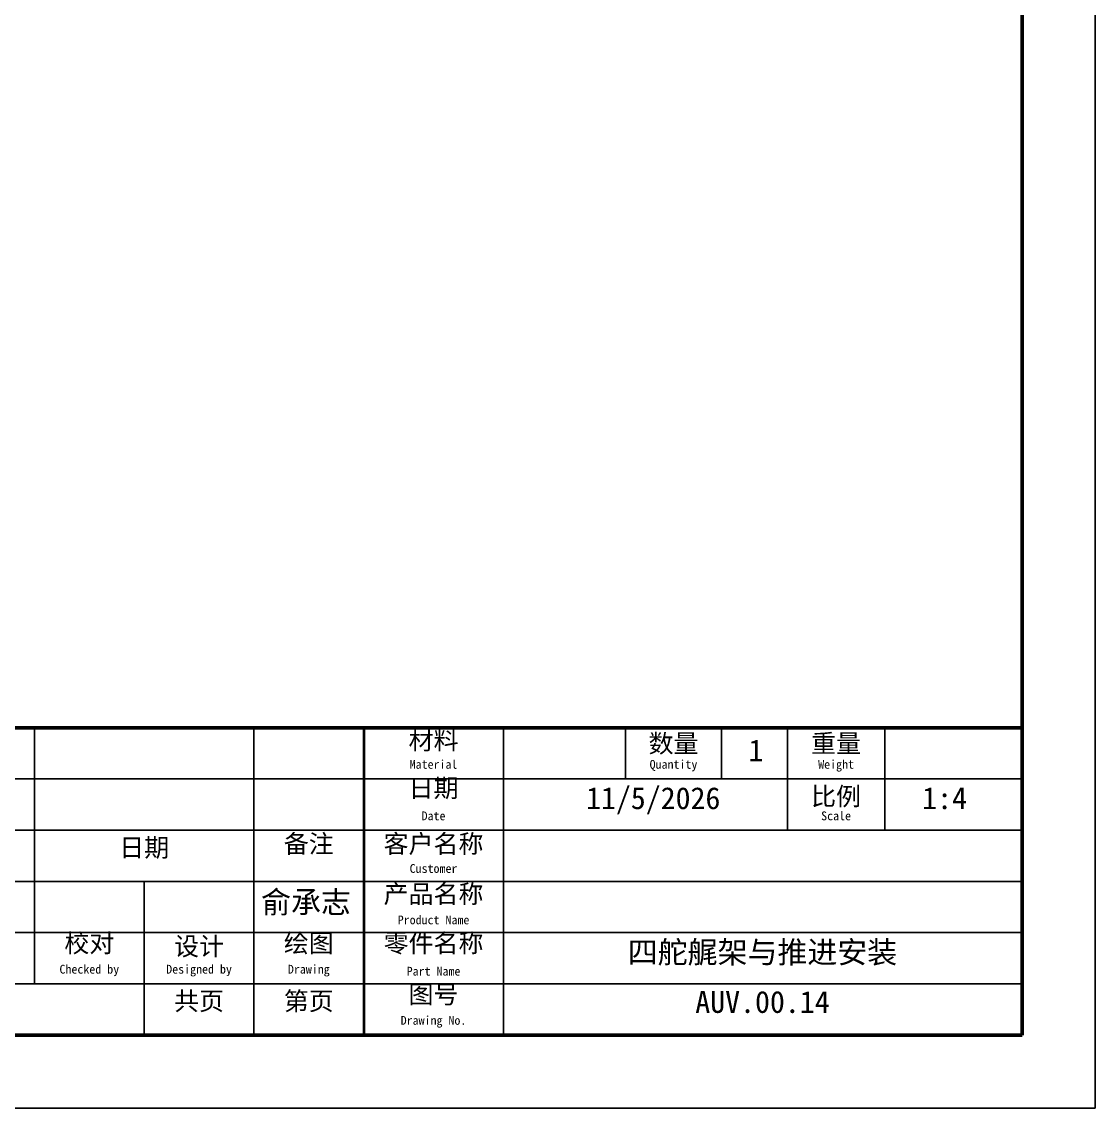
# Model space of a CAD drawing. Header units: millimetres. Extents: x 0 to 420, y 0 to 297.
# Drawn here: x 273.3 to 420, y -0.2 to 148.3 of the extents above; entities that cross this region are included whole.
import ezdxf

# ---------------------------------------------------------------- set-up
doc = ezdxf.new("R2010")
doc.units = ezdxf.units.MM
doc.layers.add('2_细实线层', color=4, linetype='Continuous')
doc.layers.add('3_文字层', color=174, linetype='Continuous')
doc.layers.add('4_图框轮廓', color=1, linetype='Continuous', lineweight=50)
doc.styles.add('AUV_FANGSONG', font='simfang.ttf')

msp = doc.modelspace()

# ---------------------------------------------------------------- linework, layer by layer
at = {"layer": '2_细实线层'}
for p, q in [((419.99, 296.77), (419.99, -0.23)), ((274.99, 51.77), (274.99, 16.77)), ((304.99, 51.77), (304.99, 9.77)), ((319.99, 51.77), (409.99, 51.77)), ((339.1, 51.77), (339.1, 9.77)), ((355.76, 51.77), (355.76, 44.77)), ((368.92, 51.77), (368.92, 44.77)), ((377.92, 51.77), (377.92, 37.77)), ((391.21, 51.77), (391.21, 37.77)), ((229.99, 44.77), (409.99, 44.77)), ((229.99, 37.77), (409.99, 37.77)), ((229.99, 30.77), (409.99, 30.77)), ((289.99, 30.77), (289.99, 9.77)), ((229.99, 23.77), (409.99, 23.77)), ((229.99, 16.77), (409.99, 16.77)), ((419.99, -0.23), (-0.01, -0.23)), ((414.99, -0.23), (204.99, -0.23))]:
    msp.add_line(p, q, dxfattribs=at)
at = {"layer": '2_细实线层', "color": 1, "lineweight": 35}
msp.add_line((319.99, 51.77), (319.99, 9.77), dxfattribs=at)
at = {"layer": '4_图框轮廓'}
for p, q in [((409.99, 286.77), (409.99, 9.77)), ((229.99, 51.77), (409.99, 51.77)), ((409.99, 51.77), (409.99, 9.77)), ((409.99, 9.77), (24.99, 9.77)), ((229.99, 9.77), (409.99, 9.77))]:
    msp.add_line(p, q, dxfattribs=at)

# ---------------------------------------------------------------- texts
at = {"layer": '3_文字层', "attachment_point": 2, "style": 'AUV_FANGSONG'}
for s, insert, char_height, width in [('材料', (329.54, 51.3), 2.5, 18.1122), ('数量', (362.34, 50.88), 2.5, 12.16), ('重量', (384.56, 50.88), 2.5, 12.29), ('Material', (329.54, 47.37), 1.2, 18.1122), ('Quantity', (362.34, 47.37), 1.2, 12.16), ('Weight', (384.56, 47.37), 1.2, 12.29), ('日期', (329.54, 44.78), 2.5, 18.1122), ('比例', (384.56, 43.65), 2.5, 12.29), ('Date', (329.54, 40.33), 1.2, 18.1122), ('Scale', (384.56, 40.33), 1.2, 12.29), ('备注', (312.49, 37.17), 2.5, 14), ('客户名称', (329.54, 37.17), 2.5, 18.1122), ('日期', (289.99, 36.64), 2.5, 29), ('Customer', (329.54, 33.14), 1.2, 18.1122), ('产品名称', (329.54, 30.31), 2.5, 18.1122), ('Product Name', (329.54, 26.11), 1.2, 18.1122), ('校对', (282.49, 23.58), 2.5, 14), ('绘图', (312.49, 23.58), 2.5, 14), ('零件名称', (329.54, 23.58), 2.5, 18.1122), ('设计', (297.49, 23.16), 2.5, 14), ('四舵艉架与推进安装', (374.5, 22.6), 3, 68), ('Checked by', (282.49, 19.37), 1.2, 14), ('Designed by', (297.49, 19.37), 1.2, 14), ('Drawing', (312.49, 19.37), 1.2, 14), ('Part Name', (329.54, 19.1), 1.2, 18.1122), ('图号', (329.54, 16.59), 2.5, 18.1122), ('共页', (297.49, 15.67), 2.5, 14), ('第页', (312.49, 15.67), 2.5, 14), ('AUV.00.14', (374.5, 15.8), 3, 68), ('Drawing No.', (329.54, 12.38), 1.2, 18.1122)]:
    msp.add_mtext(s, dxfattribs=dict(at, insert=insert, char_height=char_height, width=width))
at = {"layer": '3_文字层', "char_height": 3, "style": 'AUV_FANGSONG'}
for s, insert, attachment_point in [('1', (372.58, 50.17), 1), ('11/5/2026', (350.38, 43.65), 1), ('1:4', (396.33, 43.65), 1), ('俞承志', (312.1, 29.45), 2)]:
    msp.add_mtext(s, dxfattribs=dict(at, insert=insert, attachment_point=attachment_point))

doc.saveas('drawing.dxf')
